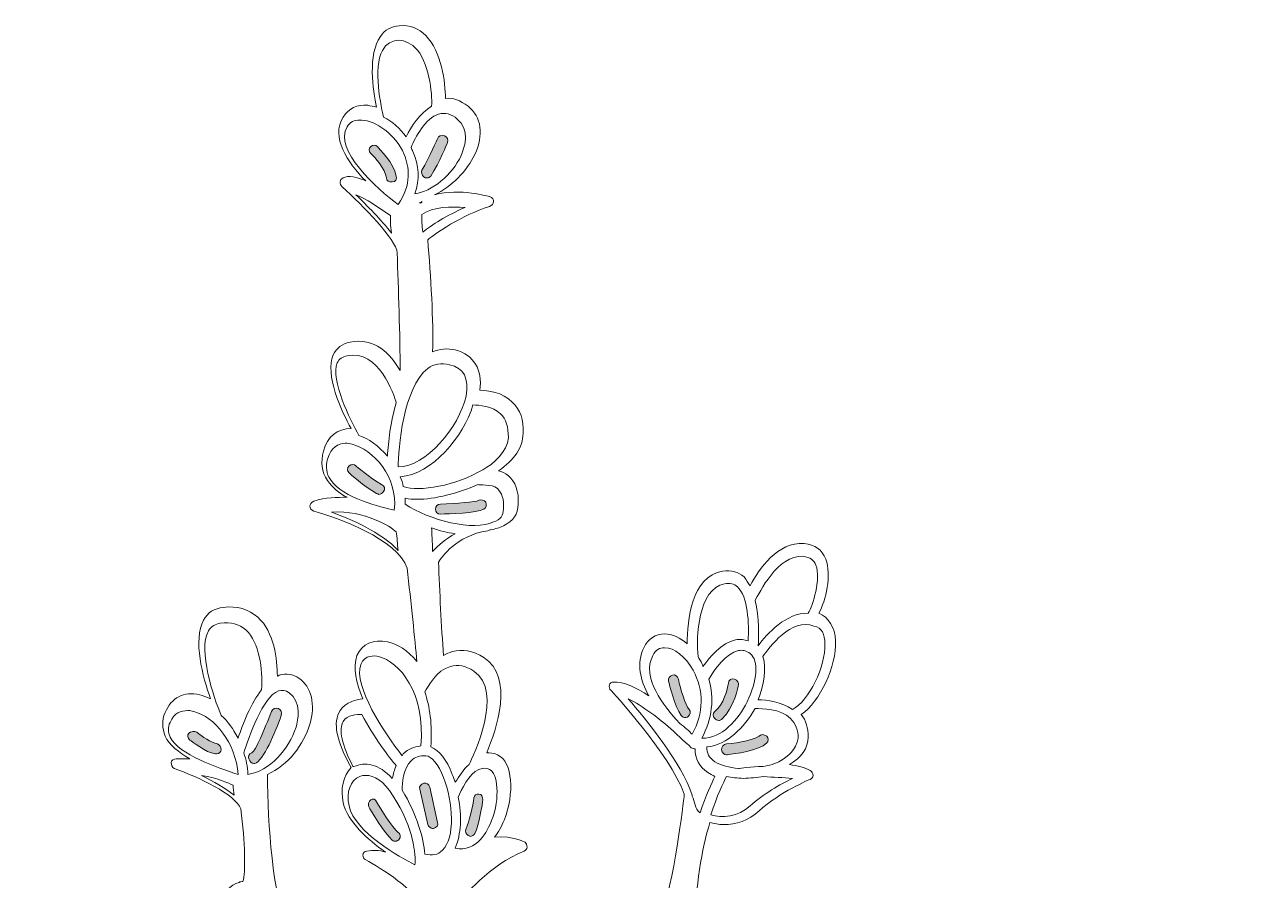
# Model space of a CAD drawing. Extents: x 162 to 335, y -490 to -24.
# Drawn here: x 162 to 334.8, y -143.6 to -23.9 of the extents above; entities that cross this region are included whole.
import ezdxf

# ---------------------------------------------------------------- set-up
doc = ezdxf.new("R2010")
doc.units = 0
doc.header["$MEASUREMENT"] = 0
doc.layers.add('Layer 1', color=7, linetype='Continuous')

# ---------------------------------------------------------------- blocks, each defined once
blk = doc.blocks.new('block 2')
at = {"layer": 'Layer 1', "true_color": 0x444445}
h = blk.add_hatch(color=49, dxfattribs=at)
h.dxf.hatch_style = 2
edge = h.paths.add_edge_path()
edge.add_spline(control_points=[(217.78, -45.23), (217.92, -45.37), (218.06, -45.37), (218.2, -45.37), (218.47, -45.37), (218.61, -45.23), (218.75, -45.1), (219.98, -43.17), (221.08, -40.56), (221.08, -40.42), (221.22, -40.01), (221.08, -39.6), (220.67, -39.46), (220.26, -39.32), (219.85, -39.46), (219.71, -39.87), (219.71, -39.87), (218.61, -42.48), (217.51, -44.27), (217.37, -44.55), (217.51, -44.96), (217.78, -45.23)], knot_values=[0, 0, 0, 0, 1, 1, 1, 2, 2, 2, 3, 3, 3, 4, 4, 4, 5, 5, 5, 6, 6, 6, 7, 7, 7, 7], degree=3, periodic=1)
h = blk.add_hatch(color=49, dxfattribs=at)
h.dxf.hatch_style = 2
edge = h.paths.add_edge_path()
edge.add_spline(control_points=[(211.32, -40.97), (211.05, -40.7), (210.63, -40.7), (210.36, -40.97), (210.08, -41.25), (210.08, -41.66), (210.36, -41.93), (210.91, -42.48), (212.42, -44.13), (212.56, -45.37), (212.56, -45.78), (212.97, -45.92), (213.25, -45.92), (213.25, -45.92), (213.25, -45.92), (213.38, -45.92), (213.8, -45.92), (214.07, -45.51), (213.93, -45.1), (213.66, -43.31), (211.46, -41.25), (211.32, -40.97)], knot_values=[0, 0, 0, 0, 1, 1, 1, 2, 2, 2, 3, 3, 3, 4, 4, 4, 5, 5, 5, 6, 6, 6, 7, 7, 7, 7], degree=3, periodic=1)
h = blk.add_hatch(color=49, dxfattribs=at)
h.dxf.hatch_style = 2
edge = h.paths.add_edge_path()
edge.add_spline(control_points=[(211.87, -88.27), (210.22, -87.3), (208.3, -85.65), (208.3, -85.65), (208.02, -85.38), (207.61, -85.38), (207.33, -85.65), (207.06, -85.93), (207.06, -86.34), (207.33, -86.62), (207.47, -86.75), (209.4, -88.54), (211.18, -89.5), (211.32, -89.5), (211.46, -89.64), (211.46, -89.64), (211.73, -89.64), (212.01, -89.5), (212.15, -89.23), (212.42, -88.95), (212.28, -88.4), (211.87, -88.27)], knot_values=[0, 0, 0, 0, 1, 1, 1, 2, 2, 2, 3, 3, 3, 4, 4, 4, 5, 5, 5, 6, 6, 6, 7, 7, 7, 7], degree=3, periodic=1)
h = blk.add_hatch(color=49, dxfattribs=at)
h.dxf.hatch_style = 2
edge = h.paths.add_edge_path()
edge.add_spline(control_points=[(226.44, -90.74), (226.31, -90.47), (225.76, -90.33), (225.48, -90.47), (225.07, -90.74), (222.32, -90.88), (220.12, -91.02), (219.71, -91.02), (219.43, -91.29), (219.43, -91.7), (219.43, -92.12), (219.71, -92.39), (220.12, -92.39), (220.12, -92.39), (220.12, -92.39), (220.12, -92.39), (221.22, -92.39), (225.21, -92.25), (226.17, -91.7), (226.58, -91.57), (226.58, -91.02), (226.44, -90.74)], knot_values=[0, 0, 0, 0, 1, 1, 1, 2, 2, 2, 3, 3, 3, 4, 4, 4, 5, 5, 5, 6, 6, 6, 7, 7, 7, 7], degree=3, periodic=1)
h = blk.add_hatch(color=49, dxfattribs=at)
h.dxf.hatch_style = 2
edge = h.paths.add_edge_path()
edge.add_spline(control_points=[(254.35, -120.85), (254.49, -120.85), (254.63, -120.85), (254.77, -120.71), (255.04, -120.44), (255.18, -120.03), (254.9, -119.75), (254.35, -119.06), (253.67, -116.86), (253.39, -115.49), (253.25, -115.08), (252.98, -114.8), (252.57, -114.94), (252.15, -115.08), (251.88, -115.35), (252.02, -115.76), (252.15, -116.18), (252.84, -119.34), (253.8, -120.58), (253.94, -120.85), (254.22, -120.85), (254.35, -120.85)], knot_values=[0, 0, 0, 0, 1, 1, 1, 2, 2, 2, 3, 3, 3, 4, 4, 4, 5, 5, 5, 6, 6, 6, 7, 7, 7, 7], degree=3, periodic=1)
h = blk.add_hatch(color=49, dxfattribs=at)
h.dxf.hatch_style = 2
edge = h.paths.add_edge_path()
edge.add_spline(control_points=[(261.23, -115.49), (260.82, -115.35), (260.4, -115.63), (260.4, -116.04), (260.27, -116.86), (259.72, -119.06), (258.48, -120.03), (258.2, -120.3), (258.2, -120.71), (258.48, -120.99), (258.62, -121.13), (258.75, -121.26), (259.03, -121.26), (259.17, -121.26), (259.3, -121.26), (259.44, -121.13), (261.23, -119.48), (261.78, -116.45), (261.78, -116.31), (261.92, -116.04), (261.64, -115.63), (261.23, -115.49)], knot_values=[0, 0, 0, 0, 1, 1, 1, 2, 2, 2, 3, 3, 3, 4, 4, 4, 5, 5, 5, 6, 6, 6, 7, 7, 7, 7], degree=3, periodic=1)
h = blk.add_hatch(color=49, dxfattribs=at)
h.dxf.hatch_style = 2
edge = h.paths.add_edge_path()
edge.add_spline(control_points=[(194, -127.31), (194, -127.31), (194.14, -127.31), (194.14, -127.31), (195.37, -126.9), (197.02, -122.91), (197.85, -120.58), (197.99, -120.16), (197.85, -119.75), (197.44, -119.61), (197.02, -119.48), (196.61, -119.61), (196.47, -120.03), (195.51, -122.5), (194.27, -125.52), (193.72, -125.8), (193.31, -125.94), (193.17, -126.35), (193.31, -126.62), (193.45, -127.04), (193.72, -127.31), (194, -127.31)], knot_values=[0, 0, 0, 0, 1, 1, 1, 2, 2, 2, 3, 3, 3, 4, 4, 4, 5, 5, 5, 6, 6, 6, 7, 7, 7, 7], degree=3, periodic=1)
h = blk.add_hatch(color=49, dxfattribs=at)
h.dxf.hatch_style = 2
edge = h.paths.add_edge_path()
edge.add_spline(control_points=[(184.92, -123.05), (184.65, -123.32), (184.79, -123.74), (185.06, -124.01), (185.34, -124.15), (187.26, -125.8), (188.64, -125.94), (188.64, -125.94), (188.64, -125.94), (188.77, -125.94), (189.19, -125.94), (189.46, -125.66), (189.46, -125.39), (189.46, -124.97), (189.19, -124.7), (188.91, -124.56), (188.09, -124.42), (186.71, -123.46), (186.02, -122.91), (185.75, -122.77), (185.2, -122.77), (184.92, -123.05)], knot_values=[0, 0, 0, 0, 1, 1, 1, 2, 2, 2, 3, 3, 3, 4, 4, 4, 5, 5, 5, 6, 6, 6, 7, 7, 7, 7], degree=3, periodic=1)
h = blk.add_hatch(color=49, dxfattribs=at)
h.dxf.hatch_style = 2
edge = h.paths.add_edge_path()
edge.add_spline(control_points=[(264.67, -123.46), (264.25, -123.87), (261.92, -124.42), (260.13, -124.56), (259.72, -124.56), (259.44, -124.97), (259.44, -125.39), (259.44, -125.8), (259.85, -126.07), (260.13, -126.07), (260.13, -126.07), (260.13, -126.07), (260.27, -126.07), (261.23, -125.94), (264.67, -125.52), (265.77, -124.42), (266.04, -124.15), (266.04, -123.74), (265.77, -123.46), (265.35, -123.19), (264.94, -123.19), (264.67, -123.46)], knot_values=[0, 0, 0, 0, 1, 1, 1, 2, 2, 2, 3, 3, 3, 4, 4, 4, 5, 5, 5, 6, 6, 6, 7, 7, 7, 7], degree=3, periodic=1)
h = blk.add_hatch(color=49, dxfattribs=at)
h.dxf.hatch_style = 2
edge = h.paths.add_edge_path()
edge.add_spline(control_points=[(219.16, -136.39), (219.57, -136.25), (219.85, -135.97), (219.71, -135.56), (219.71, -135.56), (218.61, -130.61), (218.61, -130.61), (218.47, -130.2), (218.2, -129.92), (217.78, -130.06), (217.37, -130.2), (217.1, -130.47), (217.23, -130.89), (217.23, -130.89), (218.33, -135.84), (218.33, -135.84), (218.47, -136.11), (218.75, -136.39), (219.02, -136.39), (219.02, -136.39), (219.16, -136.39), (219.16, -136.39)], knot_values=[0, 0, 0, 0, 1, 1, 1, 2, 2, 2, 3, 3, 3, 4, 4, 4, 5, 5, 5, 6, 6, 6, 7, 7, 7, 7], degree=3, periodic=1)
h = blk.add_hatch(color=49, dxfattribs=at)
h.dxf.hatch_style = 2
edge = h.paths.add_edge_path()
edge.add_spline(control_points=[(210.36, -132.4), (210.08, -132.54), (209.95, -133.09), (210.08, -133.36), (210.36, -133.77), (212.28, -137.07), (213.38, -138.04), (213.52, -138.17), (213.66, -138.17), (213.8, -138.17), (214.07, -138.17), (214.21, -138.04), (214.35, -137.9), (214.62, -137.62), (214.48, -137.07), (214.21, -136.94), (213.38, -136.25), (211.73, -133.64), (211.18, -132.67), (211.05, -132.26), (210.63, -132.12), (210.36, -132.4)], knot_values=[0, 0, 0, 0, 1, 1, 1, 2, 2, 2, 3, 3, 3, 4, 4, 4, 5, 5, 5, 6, 6, 6, 7, 7, 7, 7], degree=3, periodic=1)
h = blk.add_hatch(color=49, dxfattribs=at)
h.dxf.hatch_style = 2
edge = h.paths.add_edge_path()
edge.add_spline(control_points=[(224.79, -132.12), (224.66, -133.09), (224.11, -135.56), (223.69, -136.39), (223.56, -136.8), (223.69, -137.21), (223.97, -137.35), (224.11, -137.35), (224.24, -137.49), (224.24, -137.49), (224.52, -137.49), (224.79, -137.35), (224.93, -137.07), (225.48, -135.97), (226.03, -132.81), (226.03, -132.4), (226.03, -131.99), (225.89, -131.57), (225.48, -131.57), (225.21, -131.57), (224.79, -131.71), (224.79, -132.12)], knot_values=[0, 0, 0, 0, 1, 1, 1, 2, 2, 2, 3, 3, 3, 4, 4, 4, 5, 5, 5, 6, 6, 6, 7, 7, 7, 7], degree=3, periodic=1)
at = {"layer": 'Layer 1', "lineweight": 0}
for points, knots in [([(333.55, -324.05), (333.55, -323.92), (333.55, -323.92), (333.55, -324.05), (333, -320.34), (332.31, -316.35), (331.35, -313.05), (331.35, -313.05), (331.35, -312.92), (331.35, -312.92), (330.8, -310.72), (330.11, -308.65), (329.42, -307.42), (328.32, -305.35), (326.95, -303.43), (325.3, -301.64), (325.3, -301.64), (325.3, -301.64), (325.3, -301.64), (323.65, -299.72), (321.45, -297.93), (318.83, -296.01), (318.83, -296.01), (318.83, -296.01), (318.83, -296.01), (317.18, -294.91), (315.4, -293.67), (313.34, -292.29), (306.19, -287.76), (297.8, -278.41), (295.32, -275.52), (313.34, -271.67), (323.65, -265.21), (325.85, -256.41), (325.85, -256.41), (325.98, -256.27), (325.98, -256.14), (325.98, -256), (325.98, -256), (325.98, -255.86), (326.26, -254.76), (326.4, -253.66), (326.4, -252.56), (326.4, -252.56), (326.4, -252.42), (326.4, -252.42), (326.4, -251.32), (326.12, -247.89), (323.78, -244.86), (323.78, -244.86), (323.78, -244.86), (323.78, -244.86), (321.58, -242.11), (317.6, -239.77), (310.45, -239.77), (309.07, -239.77), (307.56, -240.05), (306.05, -240.6), (305.77, -236.47), (303.99, -233.04), (301.37, -231.66), (298.9, -230.29), (295.87, -230.7), (292.99, -232.76), (285.7, -237.71), (284.6, -259.3), (284.6, -260.12), (284.6, -260.26), (284.6, -260.4), (284.74, -260.53), (282.13, -264.11), (280.06, -267.13), (279.1, -268.78), (278.96, -268.51), (278.69, -268.23), (278.55, -267.96), (279.38, -266.86), (280.75, -264.38), (278.83, -260.95), (279.24, -259.43), (280.89, -253.39), (276.35, -249.26), (275.94, -248.85), (274.7, -248.16), (270.16, -247.34), (270.99, -242.94), (272.09, -239.22), (273.19, -236.2), (276.21, -228.23), (278.41, -223.28), (280.48, -218.46), (283.09, -212.42), (285.43, -206.78), (289.14, -196.33), (295.74, -177.91), (296.84, -152.2), (296.84, -151.92), (296.84, -151.51), (296.56, -151.23), (296.29, -151.23), (295.87, -151.23), (295.6, -151.37), (295.46, -151.78), (295.46, -152.06), (289.14, -177.22), (281.44, -189.73), (280.89, -190.55), (280.48, -191.24), (280.06, -192.07), (279.51, -188.91), (278.41, -182.58), (278.41, -178.73), (278.28, -173.51), (279.1, -164.98), (279.1, -164.98), (279.1, -164.57), (278.96, -164.3), (278.55, -164.3), (278.28, -164.16), (277.86, -164.43), (277.73, -164.71), (277.73, -164.85), (271.68, -178.04), (270.03, -188.49), (268.52, -198.67), (268.38, -218.6), (268.38, -219.98), (269.34, -222.86), (266.59, -227.54), (265.77, -232.08), (265.22, -234.96), (264.67, -239.77), (264.25, -246.37), (260.13, -245.82), (255.32, -245.27), (249.54, -244.86), (249.54, -243.07), (249.54, -241.56), (249.54, -240.19), (256, -240.05), (262.05, -234.55), (263.02, -230.43), (263.43, -228.64), (262.74, -227.26), (261.09, -226.71), (260.4, -226.44), (259.72, -226.44), (259.17, -226.44), (259.99, -224.38), (261.23, -219.84), (259.72, -216.68), (259.03, -215.16), (257.65, -214.06), (255.87, -213.51), (254.9, -213.24), (253.94, -213.24), (253.12, -213.38), (253.39, -211.32), (252.98, -208.84), (251.88, -206.92), (250.64, -199.9), (251.05, -193.44), (251.6, -188.91), (252.15, -187.53), (257.65, -184.78), (264.12, -182.44), (264.39, -182.31), (264.67, -182.03), (264.53, -181.62), (264.39, -181.21), (264.12, -181.07), (263.84, -181.07), (263.15, -181.07), (262.47, -181.21), (261.92, -181.21), (264.25, -179.01), (266.32, -175.29), (265.9, -172.54), (265.63, -171.03), (264.67, -170.07), (263.15, -169.66), (262.33, -169.52), (261.5, -169.52), (260.54, -169.79), (260.95, -167.87), (261.37, -164.43), (260.27, -162.23), (259.72, -161.27), (258.89, -160.58), (257.79, -160.31), (257.65, -160.31), (257.52, -160.31), (257.38, -160.17), (257.38, -160.17), (257.38, -160.17), (257.38, -160.17), (257.65, -158.11), (258.34, -153.43), (256.28, -150.96), (256.14, -150.82), (255.87, -150.55), (255.73, -150.41), (255.73, -144.36), (256.69, -139.27), (257.79, -135.56), (258.34, -135.7), (259.03, -135.84), (259.72, -135.84), (261.37, -135.84), (263.29, -135.29), (264.67, -133.91), (267.55, -131.3), (271.81, -129.51), (271.81, -129.51), (272.09, -129.37), (272.23, -129.24), (272.23, -128.96), (272.23, -128.69), (272.09, -128.41), (271.81, -128.27), (271.13, -127.86), (270.03, -127.59), (268.93, -127.45), (270.58, -126.49), (271.54, -125.11), (271.54, -123.6), (271.54, -122.36), (271.26, -121.26), (270.58, -120.44), (273.19, -118.65), (275.53, -113.7), (275.39, -110.13), (275.25, -108.2), (274.43, -106.83), (273.05, -106.28), (273.05, -106.28), (273.05, -106.28), (273.05, -106.28), (274.01, -104.49), (274.84, -100.91), (274.01, -98.71), (273.46, -97.34), (272.5, -96.65), (270.99, -96.52), (267.28, -96.24), (264.67, -100.09), (263.43, -102.43), (263.15, -102.01), (262.88, -101.6), (262.6, -101.19), (261.78, -100.5), (260.82, -100.23), (259.58, -100.36), (255.18, -101.19), (254.63, -107.24), (254.63, -110.54), (253.67, -109.71), (252.57, -109.16), (251.47, -109.16), (251.47, -109.16), (251.47, -109.16), (251.47, -109.16), (250.23, -109.16), (249.13, -109.85), (248.58, -111.09), (247.48, -113.29), (248.03, -115.63), (249.27, -117.83), (247.48, -116.73), (245.69, -115.76), (244.32, -115.9), (244.04, -115.9), (243.77, -116.04), (243.77, -116.31), (243.63, -116.59), (243.77, -116.86), (243.91, -117), (244.04, -117.14), (252.15, -125.94), (254.22, -131.57), (254.08, -132.95), (252.84, -143.67), (250.78, -149.45), (250.78, -149.45), (250.78, -149.45), (250.78, -149.45), (250.09, -149.72), (249.4, -150.13), (248.99, -150.68), (246.79, -153.16), (247.07, -158.38), (247.34, -160.86), (246.65, -160.58), (245.83, -160.45), (245.01, -160.58), (243.91, -160.72), (242.94, -161.13), (242.12, -161.96), (240.88, -163.47), (240.61, -165.67), (240.61, -167.05), (239.64, -166.63), (238.68, -166.5), (237.72, -166.77), (236.34, -167.18), (235.52, -168.28), (235.24, -169.79), (234.69, -172.96), (236.48, -178.18), (240.19, -180.93), (240.33, -181.07), (240.61, -181.21), (240.74, -181.34), (239.37, -181.62), (238.27, -181.89), (238.27, -181.89), (237.99, -182.03), (237.72, -182.31), (237.72, -182.58), (237.72, -182.86), (237.99, -183.13), (238.27, -183.27), (240.88, -183.96), (244.18, -185.61), (246.79, -187.12), (247.2, -191.24), (247.34, -197.43), (245.42, -204.03), (245.14, -204.17), (244.87, -204.17), (244.59, -204.3), (243.08, -204.85), (242.12, -205.95), (241.57, -207.33), (240.74, -209.67), (241.29, -212.42), (241.98, -214.48), (241.71, -214.34), (241.43, -214.06), (241.16, -213.93), (239.23, -212.96), (237.17, -213.1), (235.38, -214.06), (230.98, -216.68), (232.77, -222.86), (234.01, -225.89), (233.46, -225.75), (232.77, -225.75), (232.22, -225.75), (231.12, -226.03), (230.43, -226.85), (230.43, -228.23), (230.29, -231.53), (233.87, -237.57), (237.86, -239.09), (239.09, -239.5), (240.19, -239.77), (241.16, -239.77), (241.84, -239.77), (242.39, -239.64), (242.94, -239.5), (243.08, -240.32), (243.22, -241.7), (243.36, -243.62), (237.17, -243.21), (231.26, -243.07), (225.48, -242.94), (225.21, -229.05), (225.07, -218.46), (224.93, -211.04), (227.68, -200.59), (237.58, -195.37), (237.58, -195.37), (237.86, -195.23), (237.99, -194.82), (237.86, -194.54), (237.72, -194.27), (237.44, -193.99), (237.03, -194.13), (234.56, -194.54), (232.63, -195.23), (230.84, -196.05), (231.94, -195.09), (233.04, -193.85), (234.01, -192.62), (236.21, -189.59), (236.89, -186.71), (235.93, -184.64), (234.28, -181.34), (231.94, -181.62), (230.71, -182.03), (229.74, -182.44), (228.64, -183.27), (227.96, -184.09), (227.82, -183.96), (227.82, -183.82), (227.68, -183.54), (229.33, -181.89), (230.43, -177.22), (230.02, -174.06), (229.74, -170.89), (228.23, -169.79), (227.13, -169.52), (226.17, -169.24), (225.21, -169.38), (224.38, -169.66), (223.56, -165.4), (222.87, -154.53), (222.46, -146.97), (223.28, -146.01), (226.99, -141.47), (231.81, -139.55), (232.08, -139.41), (232.22, -139.27), (232.22, -139), (232.22, -138.72), (232.08, -138.45), (231.94, -138.31), (231.81, -138.31), (230.43, -137.35), (227.68, -137.62), (228.23, -136.94), (228.64, -136.11), (229.06, -135.15), (230.43, -131.57), (230.29, -127.04), (228.09, -126.07), (227.54, -125.8), (226.99, -125.8), (226.58, -125.8), (227.96, -122.5), (230.43, -115.21), (226.17, -112.46), (224.66, -111.5), (223.14, -111.23), (221.77, -111.64), (221.36, -111.78), (220.95, -111.91), (220.53, -112.19), (220.26, -108.2), (219.98, -103.11), (219.85, -99.13), (220.26, -98.44), (222.32, -95.42), (226.72, -94.73), (226.86, -94.73), (226.99, -94.59), (227.13, -94.59), (227.82, -94.45), (228.37, -94.32), (228.92, -94.04), (230.29, -93.35), (230.98, -92.39), (230.98, -91.02), (231.12, -89.23), (230.57, -87.85), (229.61, -87.03), (229.19, -86.62), (228.64, -86.48), (228.23, -86.34), (230.43, -84.83), (231.67, -83.04), (231.67, -81.12), (231.81, -79.19), (231.26, -77.82), (230.16, -76.72), (228.78, -75.34), (226.72, -75.07), (225.62, -75.07), (226.03, -72.18), (224.79, -70.12), (222.18, -69.43), (221.08, -69.16), (219.98, -69.29), (219.02, -69.71), (219.16, -65.58), (218.75, -58.98), (218.33, -54.03), (219.3, -53.21), (223.01, -50.6), (226.99, -49.36), (227.27, -49.22), (227.54, -48.95), (227.54, -48.67), (227.54, -48.4), (227.41, -48.12), (226.99, -47.98), (226.86, -47.98), (222.87, -46.75), (219.3, -47.71), (221.63, -46.61), (223.83, -44.41), (224.93, -42.07), (226.17, -39.32), (225.89, -36.85), (223.97, -35.33), (222.87, -34.51), (221.91, -34.1), (220.81, -34.23), (220.81, -32.03), (220.26, -27.64), (218.06, -25.44), (217.1, -24.47), (215.86, -23.92), (214.35, -24.06), (213.25, -24.2), (212.28, -24.61), (211.73, -25.57), (209.95, -28.05), (210.63, -33.13), (211.18, -35.47), (210.77, -35.33), (210.36, -35.33), (209.95, -35.2), (208.43, -35.06), (207.33, -35.61), (206.51, -36.85), (204.72, -39.6), (207.06, -43.17), (209.67, -45.78), (208.43, -45.23), (207.2, -44.96), (206.51, -45.37), (206.23, -45.51), (206.1, -45.65), (206.1, -45.92), (206.1, -46.2), (206.1, -46.33), (206.37, -46.61), (209.26, -49.22), (213.93, -54.03), (214.07, -55.82), (214.21, -60.77), (214.48, -67.51), (214.48, -72.32), (213.11, -69.98), (210.91, -67.64), (207.47, -68.33), (206.37, -68.61), (205.55, -69.16), (205.13, -70.12), (203.9, -72.87), (206.23, -77.95), (207.61, -80.43), (205.68, -80.43), (204.31, -81.53), (203.76, -83.59), (203.35, -85.1), (203.48, -86.48), (204.31, -87.72), (205, -88.68), (205.96, -89.5), (207.06, -90.05), (205.68, -90.05), (204.03, -90.05), (202.38, -90.6), (202.11, -90.74), (201.83, -91.02), (201.83, -91.29), (201.83, -91.57), (202.11, -91.84), (202.38, -91.98), (205.55, -92.8), (214.21, -95.97), (215.45, -99.95), (216, -104.76), (216.55, -109.99), (216.82, -113.01), (215.58, -111.5), (214.07, -110.54), (212.7, -110.26), (210.77, -109.85), (209.12, -110.54), (208.43, -112.19), (207.88, -113.84), (208.3, -116.04), (209.26, -118.24), (208.3, -118.38), (206.92, -118.65), (206.1, -119.89), (205, -121.54), (205.55, -124.15), (207.61, -127.86), (206.51, -128.96), (206.1, -130.89), (206.51, -132.81), (207.2, -135.42), (209.81, -137.9), (212.42, -139.69), (211.6, -139.41), (210.63, -139.41), (209.81, -139.55), (209.53, -139.55), (209.26, -139.82), (209.26, -140.1), (209.26, -140.37), (209.4, -140.65), (209.67, -140.79), (211.73, -141.89), (216.96, -145.05), (217.65, -147.93), (218.47, -153.71), (219.3, -162.23), (218.88, -168.56), (218.2, -168.01), (217.37, -167.73), (216.41, -167.87), (215.31, -167.87), (214.35, -168.42), (213.66, -169.24), (211.6, -171.99), (212.28, -178.18), (212.7, -180.79), (212.56, -180.79), (212.42, -180.66), (212.28, -180.66), (211.32, -180.52), (210.5, -180.79), (209.67, -181.48), (208.71, -182.31), (208.57, -183.82), (208.98, -186.02), (209.95, -190.28), (213.93, -197.43), (218.06, -199.22), (218.2, -201.69), (218.88, -220.25), (219.71, -242.94), (214.07, -242.94), (208.98, -243.07), (204.03, -243.35), (203.62, -229.6), (203.48, -220.8), (203.62, -217.09), (206.78, -214.2), (211.87, -211.18), (214.21, -209.8), (214.48, -209.67), (214.62, -209.39), (214.48, -208.98), (214.48, -208.7), (214.21, -208.43), (213.8, -208.43), (213.66, -208.43), (211.87, -208.29), (208.71, -209.12), (210.22, -206.09), (212.7, -199.22), (208.16, -196.19), (207.2, -195.5), (206.1, -195.37), (205, -195.78), (204.31, -196.05), (203.76, -196.47), (203.07, -197.15), (202.93, -195.92), (202.66, -194.4), (202.11, -192.89), (202.11, -192.75), (202.11, -192.48), (202.11, -192.34), (200.32, -189.18), (199.5, -183.27), (199.09, -178.18), (199.22, -174.88), (205.68, -168.42), (208.16, -166.22), (208.43, -165.95), (208.43, -165.67), (208.3, -165.4), (208.16, -165.12), (207.88, -164.98), (207.61, -164.98), (206.23, -165.12), (205, -165.53), (203.9, -166.22), (205.82, -164.71), (207.33, -162.92), (208.02, -161.13), (208.85, -158.8), (208.43, -156.87), (206.92, -155.36), (206.37, -154.81), (205.68, -154.53), (204.86, -154.4), (205.68, -152.47), (206.65, -148.76), (204.17, -147.11), (203.48, -146.7), (202.8, -146.56), (201.97, -146.7), (200.73, -146.97), (199.64, -147.8), (198.54, -148.9), (196.75, -146.42), (195.92, -135.7), (195.92, -128.82), (198.81, -127.59), (201.01, -124.56), (201.83, -121.81), (202.66, -119.06), (202.11, -116.59), (200.32, -115.35), (199.5, -114.8), (198.54, -114.66), (197.57, -114.94), (197.44, -114.94), (197.44, -115.08), (197.3, -115.08), (197.3, -112.74), (196.89, -108.89), (194.55, -106.83), (193.31, -105.73), (191.66, -105.18), (189.74, -105.45), (188.5, -105.59), (187.54, -106.14), (186.99, -107.24), (185.47, -109.99), (186.85, -115.21), (187.95, -118.24), (187.4, -117.96), (186.85, -117.83), (186.44, -117.69), (184.24, -117.14), (182.45, -118.1), (181.62, -120.16), (181.07, -121.26), (181.21, -122.36), (181.62, -123.46), (182.17, -124.7), (183.55, -125.8), (185.06, -126.62), (184.51, -126.62), (183.82, -126.62), (183.14, -126.62), (182.86, -126.62), (182.45, -126.9), (182.45, -127.17), (182.45, -127.45), (182.59, -127.86), (182.86, -128), (186.16, -129.1), (191.52, -131.71), (192.21, -133.64), (192.76, -138.31), (192.9, -142.57), (192.49, -143.81), (192.35, -143.81), (192.07, -143.81), (191.94, -143.95), (190.84, -144.22), (189.46, -145.32), (188.77, -148.07), (188.64, -148.48), (188.64, -149.03), (188.64, -149.58), (187.26, -148.48), (185.06, -147.8), (182.72, -149.45), (181.35, -150.41), (180.8, -152.2), (181.07, -154.4), (181.49, -156.6), (182.72, -159.07), (184.65, -160.72), (182.31, -160.86), (180.94, -161.96), (180.66, -163.61), (180.52, -164.43), (180.8, -165.26), (181.35, -165.95), (181.49, -166.08), (181.76, -166.36), (181.9, -166.5), (181.9, -166.5), (181.76, -166.63), (181.76, -166.63), (181.62, -167.05), (181.9, -167.32), (182.17, -167.46), (186.99, -169.38), (194.55, -173.37), (195.1, -175.84), (195.51, -179.14), (195.65, -183.41), (194.82, -188.08), (194.55, -188.36), (194.27, -188.49), (194, -188.91), (192.49, -191.1), (193.04, -195.5), (193.72, -198.53), (193.04, -197.84), (192.21, -197.29), (191.39, -197.02), (189.46, -196.19), (187.54, -196.47), (186.16, -197.98), (182.86, -201.42), (186.85, -207.33), (189.32, -210.22), (184.51, -209.25), (181.49, -210.49), (181.35, -210.63), (181.07, -210.77), (180.94, -211.04), (180.94, -211.32), (180.94, -211.59), (181.07, -211.87), (181.35, -212), (181.35, -212), (184.65, -213.65), (190.7, -217.5), (193.45, -219.29), (195.65, -220.25), (197.3, -220.8), (197.71, -222.18), (199.64, -228.64), (200.18, -244.04), (184.24, -245.27), (175.58, -248.02), (174.75, -252.29), (174.75, -252.42), (174.06, -255.45), (175.44, -257.24), (174.34, -258.47), (172.14, -262.05), (173.93, -266.72), (173.65, -267.82), (172.69, -272.22), (175.03, -274.83), (172.41, -277.31), (161.96, -287.89), (161.96, -294.77), (161.96, -302.88), (163.06, -449.16), (165.26, -457), (165.4, -457.69), (165.68, -458.51), (165.81, -459.48), (167.6, -467.45), (170.76, -480.79), (201.28, -485.19), (208.43, -486.15), (221.08, -487.38), (234.83, -487.38), (254.35, -487.38), (276.08, -485.05), (286.94, -476.39), (291.2, -473.09), (293.67, -468.96), (294.09, -464.15), (296.15, -444.08), (293.67, -377.53), (292.02, -333.54), (291.34, -313.33), (290.65, -297.52), (290.79, -293.94), (291.2, -288.31), (283.5, -280.47), (280.48, -277.58), (282.13, -277.45), (283.78, -277.17), (285.29, -277.03), (285.98, -278.13), (288.45, -281.84), (291.2, -285.83), (291.2, -285.83), (291.2, -285.83), (291.2, -285.83), (293.54, -289.27), (296.15, -293.12), (298.07, -295.87), (303.02, -302.74), (305.77, -317.04), (305.77, -324.33), (305.77, -326.25), (305.77, -328.73), (305.64, -331.2), (305.5, -339.18), (305.22, -348.11), (306.46, -352.37), (307.42, -355.67), (308.52, -357.6), (309.9, -358.29), (310.31, -358.56), (310.86, -358.56), (311.27, -358.56), (311.82, -358.56), (312.24, -358.42), (312.65, -358.29), (314.85, -357.6), (315.4, -356.5), (315.53, -356.36), (315.67, -356.22), (315.67, -355.95), (315.53, -355.67), (315.53, -355.54), (312.1, -347.98), (312.79, -337.53), (312.92, -334.78), (313.34, -332.16), (313.61, -329.69), (313.89, -327.08), (314.3, -324.47), (314.44, -321.85), (314.44, -321.85), (314.44, -321.85), (314.44, -321.85), (314.44, -321.85), (314.44, -321.85), (314.44, -321.85), (314.71, -317.04), (314.44, -312.09), (312.51, -305.9), (311.69, -303.29), (310.31, -300.54), (308.52, -298.07), (308.8, -298.21), (309.07, -298.48), (309.35, -298.62), (312.24, -300.54), (315.81, -303.02), (319.93, -307.28), (326.81, -314.29), (327.08, -324.33), (327.22, -328.59), (327.22, -329.41), (327.22, -330.1), (327.36, -330.51), (327.63, -332.71), (330.25, -334.78), (332.17, -334.91), (332.31, -334.91), (332.45, -334.91), (332.45, -334.91), (333.55, -334.91), (334.37, -334.36), (334.78, -333.26), (334.51, -332.3), (334.23, -328.45), (333.55, -324.05)], [0, 0, 0, 0, 1, 1, 1, 2, 2, 2, 3, 3, 3, 4, 4, 4, 5, 5, 5, 6, 6, 6, 7, 7, 7, 8, 8, 8, 9, 9, 9, 10, 10, 10, 11, 11, 11, 12, 12, 12, 13, 13, 13, 14, 14, 14, 15, 15, 15, 16, 16, 16, 17, 17, 17, 18, 18, 18, 19, 19, 19, 20, 20, 20, 21, 21, 21, 22, 22, 22, 23, 23, 23, 24, 24, 24, 25, 25, 25, 26, 26, 26, 27, 27, 27, 28, 28, 28, 29, 29, 29, 30, 30, 30, 31, 31, 31, 32, 32, 32, 33, 33, 33, 34, 34, 34, 35, 35, 35, 36, 36, 36, 37, 37, 37, 38, 38, 38, 39, 39, 39, 40, 40, 40, 41, 41, 41, 42, 42, 42, 43, 43, 43, 44, 44, 44, 45, 45, 45, 46, 46, 46, 47, 47, 47, 48, 48, 48, 49, 49, 49, 50, 50, 50, 51, 51, 51, 52, 52, 52, 53, 53, 53, 54, 54, 54, 55, 55, 55, 56, 56, 56, 57, 57, 57, 58, 58, 58, 59, 59, 59, 60, 60, 60, 61, 61, 61, 62, 62, 62, 63, 63, 63, 64, 64, 64, 65, 65, 65, 66, 66, 66, 67, 67, 67, 68, 68, 68, 69, 69, 69, 70, 70, 70, 71, 71, 71, 72, 72, 72, 73, 73, 73, 74, 74, 74, 75, 75, 75, 76, 76, 76, 77, 77, 77, 78, 78, 78, 79, 79, 79, 80, 80, 80, 81, 81, 81, 82, 82, 82, 83, 83, 83, 84, 84, 84, 85, 85, 85, 86, 86, 86, 87, 87, 87, 88, 88, 88, 89, 89, 89, 90, 90, 90, 91, 91, 91, 92, 92, 92, 93, 93, 93, 94, 94, 94, 95, 95, 95, 96, 96, 96, 97, 97, 97, 98, 98, 98, 99, 99, 99, 100, 100, 100, 101, 101, 101, 102, 102, 102, 103, 103, 103, 104, 104, 104, 105, 105, 105, 106, 106, 106, 107, 107, 107, 108, 108, 108, 109, 109, 109, 110, 110, 110, 111, 111, 111, 112, 112, 112, 113, 113, 113, 114, 114, 114, 115, 115, 115, 116, 116, 116, 117, 117, 117, 118, 118, 118, 119, 119, 119, 120, 120, 120, 121, 121, 121, 122, 122, 122, 123, 123, 123, 124, 124, 124, 125, 125, 125, 126, 126, 126, 127, 127, 127, 128, 128, 128, 129, 129, 129, 130, 130, 130, 131, 131, 131, 132, 132, 132, 133, 133, 133, 134, 134, 134, 135, 135, 135, 136, 136, 136, 137, 137, 137, 138, 138, 138, 139, 139, 139, 140, 140, 140, 141, 141, 141, 142, 142, 142, 143, 143, 143, 144, 144, 144, 145, 145, 145, 146, 146, 146, 147, 147, 147, 148, 148, 148, 149, 149, 149, 150, 150, 150, 151, 151, 151, 152, 152, 152, 153, 153, 153, 154, 154, 154, 155, 155, 155, 156, 156, 156, 157, 157, 157, 158, 158, 158, 159, 159, 159, 160, 160, 160, 161, 161, 161, 162, 162, 162, 163, 163, 163, 164, 164, 164, 165, 165, 165, 166, 166, 166, 167, 167, 167, 168, 168, 168, 169, 169, 169, 170, 170, 170, 171, 171, 171, 172, 172, 172, 173, 173, 173, 174, 174, 174, 175, 175, 175, 176, 176, 176, 177, 177, 177, 178, 178, 178, 179, 179, 179, 180, 180, 180, 181, 181, 181, 182, 182, 182, 183, 183, 183, 184, 184, 184, 185, 185, 185, 186, 186, 186, 187, 187, 187, 188, 188, 188, 189, 189, 189, 190, 190, 190, 191, 191, 191, 192, 192, 192, 193, 193, 193, 194, 194, 194, 195, 195, 195, 196, 196, 196, 197, 197, 197, 198, 198, 198, 199, 199, 199, 200, 200, 200, 201, 201, 201, 202, 202, 202, 203, 203, 203, 204, 204, 204, 205, 205, 205, 206, 206, 206, 207, 207, 207, 208, 208, 208, 209, 209, 209, 210, 210, 210, 211, 211, 211, 212, 212, 212, 213, 213, 213, 214, 214, 214, 215, 215, 215, 216, 216, 216, 217, 217, 217, 218, 218, 218, 219, 219, 219, 220, 220, 220, 221, 221, 221, 222, 222, 222, 223, 223, 223, 224, 224, 224, 225, 225, 225, 226, 226, 226, 227, 227, 227, 228, 228, 228, 229, 229, 229, 230, 230, 230, 231, 231, 231, 232, 232, 232, 233, 233, 233, 234, 234, 234, 235, 235, 235, 236, 236, 236, 237, 237, 237, 238, 238, 238, 239, 239, 239, 240, 240, 240, 241, 241, 241, 242, 242, 242, 243, 243, 243, 244, 244, 244, 245, 245, 245, 246, 246, 246, 247, 247, 247, 248, 248, 248, 249, 249, 249, 250, 250, 250, 251, 251, 251, 252, 252, 252, 253, 253, 253, 254, 254, 254, 255, 255, 255, 256, 256, 256, 257, 257, 257, 258, 258, 258, 259, 259, 259, 260, 260, 260, 261, 261, 261, 262, 262, 262, 263, 263, 263, 264, 264, 264, 265, 265, 265, 266, 266, 266, 267, 267, 267, 268, 268, 268, 269, 269, 269, 270, 270, 270, 271, 271, 271, 272, 272, 272, 273, 273, 273, 274, 274, 274, 275, 275, 275, 276, 276, 276, 277, 277, 277, 278, 278, 278, 279, 279, 279, 280, 280, 280, 281, 281, 281, 282, 282, 282, 283, 283, 283, 284, 284, 284, 285, 285, 285, 286, 286, 286, 287, 287, 287, 288, 288, 288, 289, 289, 289, 290, 290, 290, 291, 291, 291, 292, 292, 292, 293, 293, 293, 294, 294, 294, 295, 295, 295, 296, 296, 296, 297, 297, 297, 298, 298, 298, 299, 299, 299, 300, 300, 300, 301, 301, 301, 302, 302, 302, 303, 303, 303, 304, 304, 304, 305, 305, 305, 306, 306, 306, 307, 307, 307, 308, 308, 308, 309, 309, 309, 310, 310, 310, 311, 311, 311, 312, 312, 312, 313, 313, 313, 314, 314, 314, 314]), ([(212.28, -27.09), (212.7, -26.54), (213.25, -26.26), (213.93, -26.12), (214.9, -25.99), (215.72, -26.4), (216.55, -27.09), (218.47, -29.01), (219.02, -33.55), (218.88, -35.33), (217.23, -36.3), (216, -38.22), (215.31, -39.6), (214.48, -38.5), (213.38, -37.4), (212.15, -36.85), (211.6, -34.51), (210.63, -29.15), (212.28, -27.09)], [0, 0, 0, 0, 1, 1, 1, 2, 2, 2, 3, 3, 3, 4, 4, 4, 5, 5, 5, 6, 6, 6, 6]), ([(222.46, -37.12), (224.24, -38.63), (223.56, -40.97), (223.01, -42.21), (221.77, -44.96), (218.88, -47.3), (216.55, -47.57), (217.23, -45.65), (217.1, -43.58), (216.27, -41.66), (216.13, -41.52), (216.13, -41.25), (216, -41.11), (216.55, -39.73), (218.06, -36.98), (219.85, -36.43), (220.81, -36.16), (221.63, -36.43), (222.46, -37.12)], [0, 0, 0, 0, 1, 1, 1, 2, 2, 2, 3, 3, 3, 4, 4, 4, 5, 5, 5, 6, 6, 6, 6]), ([(207.06, -38.22), (207.47, -37.53), (208.02, -37.26), (208.85, -37.26), (208.98, -37.26), (208.98, -37.26), (209.12, -37.26), (211.05, -37.4), (213.8, -39.18), (215.03, -42.07), (215.72, -43.72), (216.13, -46.33), (214.21, -49.08), (211.18, -46.88), (205.13, -41.38), (207.06, -38.22)], [0, 0, 0, 0, 1, 1, 1, 2, 2, 2, 3, 3, 3, 4, 4, 4, 5, 5, 5, 5]), ([(217.78, -45.23), (217.92, -45.37), (218.06, -45.37), (218.2, -45.37), (218.47, -45.37), (218.61, -45.23), (218.75, -45.1), (219.98, -43.17), (221.08, -40.56), (221.08, -40.42), (221.22, -40.01), (221.08, -39.6), (220.67, -39.46), (220.26, -39.32), (219.85, -39.46), (219.71, -39.87), (219.71, -39.87), (218.61, -42.48), (217.51, -44.27), (217.37, -44.55), (217.51, -44.96), (217.78, -45.23)], [0, 0, 0, 0, 1, 1, 1, 2, 2, 2, 3, 3, 3, 4, 4, 4, 5, 5, 5, 6, 6, 6, 7, 7, 7, 7]), ([(211.32, -40.97), (211.05, -40.7), (210.63, -40.7), (210.36, -40.97), (210.08, -41.25), (210.08, -41.66), (210.36, -41.93), (210.91, -42.48), (212.42, -44.13), (212.56, -45.37), (212.56, -45.78), (212.97, -45.92), (213.25, -45.92), (213.25, -45.92), (213.25, -45.92), (213.38, -45.92), (213.8, -45.92), (214.07, -45.51), (213.93, -45.1), (213.66, -43.31), (211.46, -41.25), (211.32, -40.97)], [0, 0, 0, 0, 1, 1, 1, 2, 2, 2, 3, 3, 3, 4, 4, 4, 5, 5, 5, 6, 6, 6, 7, 7, 7, 7]), ([(208.3, -47.71), (209.67, -48.26), (211.46, -49.5), (213.11, -50.6), (213.11, -51.15), (213.11, -51.97), (213.25, -53.07), (211.87, -51.28), (209.81, -49.22), (208.3, -47.71)], [0, 0, 0, 0, 1, 1, 1, 2, 2, 2, 3, 3, 3, 3]), ([(217.23, -48.81), (217.37, -48.81), (217.51, -48.81), (217.51, -48.67), (217.51, -48.81), (217.37, -48.95), (217.23, -48.81), (217.23, -48.95), (217.23, -48.95), (217.23, -48.81)], [0, 0, 0, 0, 1, 1, 1, 2, 2, 2, 3, 3, 3, 3]), ([(223.56, -49.5), (220.95, -50.6), (218.88, -51.97), (217.65, -52.93), (217.51, -51.97), (217.51, -51.15), (217.51, -50.46), (219.16, -49.36), (221.63, -49.36), (223.56, -49.5)], [0, 0, 0, 0, 1, 1, 1, 2, 2, 2, 3, 3, 3, 3]), ([(205.68, -71.22), (205.96, -70.67), (206.37, -70.39), (207.06, -70.26), (211.46, -69.29), (213.66, -75.75), (213.93, -76.85), (213.11, -79.47), (212.83, -82.35), (212.7, -84.28), (211.46, -82.9), (210.08, -81.8), (208.71, -81.39), (207.47, -79.19), (204.72, -73.69), (205.68, -71.22)], [0, 0, 0, 0, 1, 1, 1, 2, 2, 2, 3, 3, 3, 4, 4, 4, 5, 5, 5, 5]), ([(218.33, -72.04), (219.16, -71.36), (220.26, -71.22), (221.36, -71.49), (223.42, -71.91), (224.11, -73.42), (223.69, -75.89), (222.73, -80.29), (218.06, -85.79), (214.21, -85.79), (214.21, -85.79), (214.21, -85.79), (214.21, -85.79), (214.21, -83.32), (214.9, -74.66), (218.33, -72.04)], [0, 0, 0, 0, 1, 1, 1, 2, 2, 2, 3, 3, 3, 4, 4, 4, 5, 5, 5, 5]), ([(214.48, -87.17), (218.88, -86.89), (223.42, -81.53), (224.66, -77.13), (225.48, -77.13), (227.41, -77.27), (228.51, -78.37), (229.33, -79.05), (229.61, -80.29), (229.61, -81.67), (229.47, -83.73), (227.54, -85.38), (226.03, -86.2), (222.32, -88.4), (217.1, -89.37), (214.9, -88.54), (214.9, -88.13), (214.62, -87.58), (214.48, -87.17)], [0, 0, 0, 0, 1, 1, 1, 2, 2, 2, 3, 3, 3, 4, 4, 4, 5, 5, 5, 6, 6, 6, 6]), ([(204.72, -87.58), (204.17, -86.75), (204.03, -85.79), (204.31, -84.69), (204.86, -83.04), (205.82, -82.49), (206.78, -82.49), (207.06, -82.49), (207.47, -82.49), (207.75, -82.63), (210.63, -83.32), (214.21, -87.17), (213.66, -91.84), (211.87, -91.43), (206.51, -90.19), (204.72, -87.58)], [0, 0, 0, 0, 1, 1, 1, 2, 2, 2, 3, 3, 3, 4, 4, 4, 5, 5, 5, 5]), ([(211.87, -88.27), (210.22, -87.3), (208.3, -85.65), (208.3, -85.65), (208.02, -85.38), (207.61, -85.38), (207.33, -85.65), (207.06, -85.93), (207.06, -86.34), (207.33, -86.62), (207.47, -86.75), (209.4, -88.54), (211.18, -89.5), (211.32, -89.5), (211.46, -89.64), (211.46, -89.64), (211.73, -89.64), (212.01, -89.5), (212.15, -89.23), (212.42, -88.95), (212.28, -88.4), (211.87, -88.27)], [0, 0, 0, 0, 1, 1, 1, 2, 2, 2, 3, 3, 3, 4, 4, 4, 5, 5, 5, 6, 6, 6, 7, 7, 7, 7]), ([(215.17, -91.02), (215.17, -90.74), (215.17, -90.47), (215.17, -90.19), (215.72, -90.33), (216.27, -90.33), (216.82, -90.33), (219.3, -90.33), (222.6, -89.5), (225.34, -88.27), (225.48, -88.4), (227.27, -88.13), (228.09, -88.82), (228.64, -89.37), (229.06, -90.33), (228.92, -91.7), (228.92, -92.53), (228.51, -93.22), (227.54, -93.49), (224.79, -94.87), (218.47, -93.22), (215.17, -91.02)], [0, 0, 0, 0, 1, 1, 1, 2, 2, 2, 3, 3, 3, 4, 4, 4, 5, 5, 5, 6, 6, 6, 7, 7, 7, 7]), ([(226.44, -90.74), (226.31, -90.47), (225.76, -90.33), (225.48, -90.47), (225.07, -90.74), (222.32, -90.88), (220.12, -91.02), (219.71, -91.02), (219.43, -91.29), (219.43, -91.7), (219.43, -92.12), (219.71, -92.39), (220.12, -92.39), (220.12, -92.39), (220.12, -92.39), (220.12, -92.39), (221.22, -92.39), (225.21, -92.25), (226.17, -91.7), (226.58, -91.57), (226.58, -91.02), (226.44, -90.74)], [0, 0, 0, 0, 1, 1, 1, 2, 2, 2, 3, 3, 3, 4, 4, 4, 5, 5, 5, 6, 6, 6, 7, 7, 7, 7]), ([(204.86, -92.12), (209.67, -91.84), (213.11, -94.18), (213.93, -94.87), (214.07, -95.69), (214.07, -96.52), (214.21, -97.48), (211.87, -95), (207.61, -93.08), (204.86, -92.12)], [0, 0, 0, 0, 1, 1, 1, 2, 2, 2, 3, 3, 3, 3]), ([(219.02, -97.62), (219.02, -96.24), (218.88, -95.14), (218.88, -94.32), (219.98, -94.73), (221.08, -95), (222.18, -95.14), (220.81, -95.83), (219.85, -96.79), (219.02, -97.62)], [0, 0, 0, 0, 1, 1, 1, 2, 2, 2, 3, 3, 3, 3]), ([(270.85, -98.3), (271.81, -98.44), (272.36, -98.85), (272.64, -99.54), (273.33, -101.46), (272.23, -105.18), (271.54, -106.28), (268.52, -106.14), (265.77, -109.16), (264.53, -110.81), (264.67, -109.71), (264.67, -106.83), (264.12, -104.49), (264.67, -103.53), (267.28, -98.03), (270.85, -98.3)], [0, 0, 0, 0, 1, 1, 1, 2, 2, 2, 3, 3, 3, 4, 4, 4, 5, 5, 5, 5]), ([(259.85, -102.15), (260.54, -102.01), (261.23, -102.15), (261.64, -102.56), (263.15, -103.94), (263.29, -107.79), (263.15, -110.13), (262.6, -109.99), (262.05, -109.85), (261.37, -109.99), (259.44, -110.4), (257.79, -112.46), (256.83, -113.7), (256.83, -113.56), (256.69, -113.43), (256.69, -113.29), (256.55, -113.01), (256.28, -112.6), (256.14, -112.33), (255.87, -109.71), (256.14, -102.84), (259.85, -102.15)], [0, 0, 0, 0, 1, 1, 1, 2, 2, 2, 3, 3, 3, 4, 4, 4, 5, 5, 5, 6, 6, 6, 7, 7, 7, 7]), ([(273.88, -110.54), (274.01, -113.7), (271.68, -118.51), (269.34, -119.75), (267.83, -118.65), (265.77, -118.38), (264.53, -118.38), (265.35, -116.31), (265.77, -113.98), (265.22, -112.33), (266.04, -111.09), (269.2, -106.83), (272.36, -108.06), (273.46, -108.34), (273.88, -109.16), (273.88, -110.54)], [0, 0, 0, 0, 1, 1, 1, 2, 2, 2, 3, 3, 3, 4, 4, 4, 5, 5, 5, 5]), ([(191.8, -123.74), (191.11, -122.5), (190.42, -121.4), (189.46, -120.58), (188.36, -118.1), (186.16, -111.36), (187.67, -108.75), (188.09, -108.06), (188.64, -107.79), (189.32, -107.65), (190.84, -107.51), (191.94, -107.79), (192.9, -108.61), (194.82, -110.4), (195.24, -113.98), (195.1, -117), (193.59, -118.79), (192.49, -121.81), (191.8, -123.74)], [0, 0, 0, 0, 1, 1, 1, 2, 2, 2, 3, 3, 3, 4, 4, 4, 5, 5, 5, 6, 6, 6, 6]), ([(208.98, -113.43), (209.53, -112.05), (210.91, -112.19), (211.46, -112.33), (214.35, -113.01), (218.06, -117.41), (217.37, -124.84), (216.41, -124.97), (215.58, -125.25), (214.9, -125.94), (214.9, -125.94), (214.76, -126.07), (214.76, -126.21), (212.28, -123.05), (207.88, -116.45), (208.98, -113.43)], [0, 0, 0, 0, 1, 1, 1, 2, 2, 2, 3, 3, 3, 4, 4, 4, 5, 5, 5, 5]), ([(249.82, -112.19), (250.23, -111.36), (250.78, -111.09), (251.47, -111.09), (251.47, -111.09), (251.47, -111.09), (251.47, -111.09), (252.84, -111.09), (254.35, -112.33), (255.45, -114.25), (256.97, -117), (256.97, -120.3), (255.32, -123.19), (254.9, -122.77), (254.35, -122.22), (253.53, -121.67), (251.33, -119.2), (248.17, -115.21), (249.82, -112.19)], [0, 0, 0, 0, 1, 1, 1, 2, 2, 2, 3, 3, 3, 4, 4, 4, 5, 5, 5, 6, 6, 6, 6]), ([(263.02, -118.65), (261.78, -121.13), (259.44, -123.87), (256.69, -123.74), (258.07, -121.13), (258.48, -118.1), (257.65, -115.49), (258.34, -114.25), (260.13, -111.78), (261.78, -111.5), (262.33, -111.36), (262.88, -111.5), (263.43, -111.91), (264.67, -112.88), (264.39, -115.76), (263.02, -118.65)], [0, 0, 0, 0, 1, 1, 1, 2, 2, 2, 3, 3, 3, 4, 4, 4, 5, 5, 5, 5]), ([(221.5, -113.7), (222.6, -113.43), (223.56, -113.56), (224.79, -114.39), (229.06, -117.14), (224.66, -126.35), (224.11, -127.45), (223.28, -128.14), (222.73, -129.1), (222.18, -129.92), (222.05, -129.51), (221.91, -129.24), (221.77, -128.82), (220.95, -126.76), (219.98, -125.39), (218.75, -124.97), (219.02, -121.81), (218.61, -119.34), (217.92, -117.28), (218.33, -116.59), (219.57, -114.25), (221.5, -113.7)], [0, 0, 0, 0, 1, 1, 1, 2, 2, 2, 3, 3, 3, 4, 4, 4, 5, 5, 5, 6, 6, 6, 7, 7, 7, 7]), ([(254.35, -120.85), (254.49, -120.85), (254.63, -120.85), (254.77, -120.71), (255.04, -120.44), (255.18, -120.03), (254.9, -119.75), (254.35, -119.06), (253.67, -116.86), (253.39, -115.49), (253.25, -115.08), (252.98, -114.8), (252.57, -114.94), (252.15, -115.08), (251.88, -115.35), (252.02, -115.76), (252.15, -116.18), (252.84, -119.34), (253.8, -120.58), (253.94, -120.85), (254.22, -120.85), (254.35, -120.85)], [0, 0, 0, 0, 1, 1, 1, 2, 2, 2, 3, 3, 3, 4, 4, 4, 5, 5, 5, 6, 6, 6, 7, 7, 7, 7]), ([(261.23, -115.49), (260.82, -115.35), (260.4, -115.63), (260.4, -116.04), (260.27, -116.86), (259.72, -119.06), (258.48, -120.03), (258.2, -120.3), (258.2, -120.71), (258.48, -120.99), (258.62, -121.13), (258.75, -121.26), (259.03, -121.26), (259.17, -121.26), (259.3, -121.26), (259.44, -121.13), (261.23, -119.48), (261.78, -116.45), (261.78, -116.31), (261.92, -116.04), (261.64, -115.63), (261.23, -115.49)], [0, 0, 0, 0, 1, 1, 1, 2, 2, 2, 3, 3, 3, 4, 4, 4, 5, 5, 5, 6, 6, 6, 7, 7, 7, 7]), ([(197.44, -117.14), (197.99, -117), (198.4, -117), (198.95, -117.41), (200.73, -118.65), (200.18, -121.26), (199.91, -122.22), (198.95, -125.25), (196.2, -128.41), (193.17, -128.82), (193.17, -127.72), (192.9, -126.76), (192.62, -125.8), (193.31, -123.6), (195.24, -117.96), (197.44, -117.14)], [0, 0, 0, 0, 1, 1, 1, 2, 2, 2, 3, 3, 3, 4, 4, 4, 5, 5, 5, 5]), ([(246.38, -118.24), (248.3, -119.2), (250.78, -120.99), (252.7, -122.77), (253.94, -124.01), (255.04, -124.84), (255.04, -124.97), (255.04, -124.97), (255.04, -124.97), (255.04, -124.97), (255.04, -124.97), (255.18, -124.97), (255.18, -125.11), (255.18, -125.11), (255.18, -125.11), (255.18, -125.11), (255.18, -125.11), (255.18, -125.11), (255.18, -125.11), (255.32, -125.11), (255.59, -125.25), (255.73, -125.25), (255.73, -126.62), (256.28, -127.72), (257.52, -128.55), (257.79, -128.69), (258.2, -128.96), (258.48, -129.1), (258.07, -130.06), (257.24, -131.71), (256.42, -134.19), (256, -133.91), (255.87, -133.5), (255.73, -133.09), (255.59, -132.67), (255.59, -132.26), (255.32, -131.85), (255.32, -131.85), (255.32, -131.85), (255.32, -131.71), (253.8, -127.17), (248.85, -121.13), (246.38, -118.24)], [0, 0, 0, 0, 1, 1, 1, 2, 2, 2, 3, 3, 3, 4, 4, 4, 5, 5, 5, 6, 6, 6, 7, 7, 7, 8, 8, 8, 9, 9, 9, 10, 10, 10, 11, 11, 11, 12, 12, 12, 13, 13, 13, 14, 14, 14, 14]), ([(182.31, -123.6), (182.04, -122.91), (181.9, -122.22), (182.31, -121.54), (182.86, -120.16), (183.82, -119.89), (184.79, -119.89), (185.06, -119.89), (185.34, -119.89), (185.61, -120.03), (188.5, -120.71), (191.52, -124.42), (191.8, -128.82), (188.91, -127.86), (183.55, -126.07), (182.31, -123.6)], [0, 0, 0, 0, 1, 1, 1, 2, 2, 2, 3, 3, 3, 4, 4, 4, 5, 5, 5, 5]), ([(194, -127.31), (194, -127.31), (194.14, -127.31), (194.14, -127.31), (195.37, -126.9), (197.02, -122.91), (197.85, -120.58), (197.99, -120.16), (197.85, -119.75), (197.44, -119.61), (197.02, -119.48), (196.61, -119.61), (196.47, -120.03), (195.51, -122.5), (194.27, -125.52), (193.72, -125.8), (193.31, -125.94), (193.17, -126.35), (193.31, -126.62), (193.45, -127.04), (193.72, -127.31), (194, -127.31)], [0, 0, 0, 0, 1, 1, 1, 2, 2, 2, 3, 3, 3, 4, 4, 4, 5, 5, 5, 6, 6, 6, 7, 7, 7, 7]), ([(206.51, -121.4), (207.06, -120.44), (208.43, -120.44), (209.12, -120.44), (210.77, -123.6), (212.97, -126.49), (213.93, -127.59), (213.66, -128.14), (213.52, -128.82), (213.38, -129.37), (211.46, -127.31), (209.53, -127.04), (208.02, -127.72), (208.02, -127.72), (208.02, -127.72), (207.88, -127.72), (206.37, -124.7), (205.82, -122.5), (206.51, -121.4)], [0, 0, 0, 0, 1, 1, 1, 2, 2, 2, 3, 3, 3, 4, 4, 4, 5, 5, 5, 6, 6, 6, 6]), ([(267.69, -126.9), (267, -127.31), (266.04, -127.59), (265.22, -127.72), (263.57, -127.72), (262.05, -128), (261.78, -128), (260.54, -127.86), (259.3, -127.59), (258.48, -127.04), (257.65, -126.49), (257.38, -125.8), (257.38, -124.97), (260.27, -124.7), (262.6, -122.22), (264.12, -119.61), (265.08, -119.61), (267.69, -119.61), (269.06, -120.99), (269.75, -121.67), (270.16, -122.64), (270.16, -123.74), (269.89, -125.39), (268.65, -126.35), (267.69, -126.9)], [0, 0, 0, 0, 1, 1, 1, 2, 2, 2, 3, 3, 3, 4, 4, 4, 5, 5, 5, 6, 6, 6, 7, 7, 7, 8, 8, 8, 8]), ([(184.92, -123.05), (184.65, -123.32), (184.79, -123.74), (185.06, -124.01), (185.34, -124.15), (187.26, -125.8), (188.64, -125.94), (188.64, -125.94), (188.64, -125.94), (188.77, -125.94), (189.19, -125.94), (189.46, -125.66), (189.46, -125.39), (189.46, -124.97), (189.19, -124.7), (188.91, -124.56), (188.09, -124.42), (186.71, -123.46), (186.02, -122.91), (185.75, -122.77), (185.2, -122.77), (184.92, -123.05)], [0, 0, 0, 0, 1, 1, 1, 2, 2, 2, 3, 3, 3, 4, 4, 4, 5, 5, 5, 6, 6, 6, 7, 7, 7, 7]), ([(264.67, -123.46), (264.25, -123.87), (261.92, -124.42), (260.13, -124.56), (259.72, -124.56), (259.44, -124.97), (259.44, -125.39), (259.44, -125.8), (259.85, -126.07), (260.13, -126.07), (260.13, -126.07), (260.13, -126.07), (260.27, -126.07), (261.23, -125.94), (264.67, -125.52), (265.77, -124.42), (266.04, -124.15), (266.04, -123.74), (265.77, -123.46), (265.35, -123.19), (264.94, -123.19), (264.67, -123.46)], [0, 0, 0, 0, 1, 1, 1, 2, 2, 2, 3, 3, 3, 4, 4, 4, 5, 5, 5, 6, 6, 6, 7, 7, 7, 7]), ([(217.92, -139.96), (217.78, -137.76), (216.82, -134.46), (214.76, -131.02), (214.76, -130.06), (214.9, -128), (216, -126.9), (216.55, -126.35), (217.23, -126.21), (218.06, -126.21), (218.88, -126.21), (219.85, -127.45), (220.53, -129.24), (221.91, -132.67), (222.18, -137.76), (220.4, -139.41), (219.71, -140.1), (219.02, -140.24), (217.92, -139.96)], [0, 0, 0, 0, 1, 1, 1, 2, 2, 2, 3, 3, 3, 4, 4, 4, 5, 5, 5, 6, 6, 6, 6]), ([(226.99, -128.14), (228.09, -128.55), (228.51, -132.12), (227.27, -135.29), (226.72, -136.66), (225.21, -139.82), (222.18, -139.14), (223.01, -137.21), (223.14, -134.6), (222.6, -131.99), (223.01, -131.02), (224.11, -128.69), (225.48, -128.14), (226.17, -127.86), (226.58, -127.86), (226.99, -128.14)], [0, 0, 0, 0, 1, 1, 1, 2, 2, 2, 3, 3, 3, 4, 4, 4, 5, 5, 5, 5]), ([(186.71, -128.96), (189.05, -129.37), (190.56, -130.06), (191.11, -130.34), (191.11, -130.75), (191.25, -131.3), (191.25, -131.71), (190.01, -130.75), (188.36, -129.79), (186.71, -128.96)], [0, 0, 0, 0, 1, 1, 1, 2, 2, 2, 3, 3, 3, 3]), ([(216.55, -141.47), (214.48, -140.37), (208.16, -136.94), (207.33, -133.22), (206.92, -131.3), (207.47, -129.65), (208.85, -129.1), (209.12, -128.96), (209.4, -128.96), (209.67, -128.96), (210.77, -128.96), (212.15, -129.65), (213.52, -131.85), (216.41, -136.39), (216.68, -140.1), (216.55, -141.47)], [0, 0, 0, 0, 1, 1, 1, 2, 2, 2, 3, 3, 3, 4, 4, 4, 5, 5, 5, 5]), ([(269.34, -129.37), (267.69, -130.2), (265.22, -131.57), (263.43, -133.22), (261.78, -134.74), (259.44, -135.01), (257.93, -134.46), (258.75, -131.85), (259.72, -129.92), (260.13, -129.1), (260.82, -129.24), (261.64, -129.37), (262.47, -129.37), (263.43, -129.37), (264.39, -129.24), (265.35, -129.1), (266.59, -129.24), (268.1, -129.24), (269.34, -129.37)], [0, 0, 0, 0, 1, 1, 1, 2, 2, 2, 3, 3, 3, 4, 4, 4, 5, 5, 5, 6, 6, 6, 6]), ([(219.16, -136.39), (219.57, -136.25), (219.85, -135.97), (219.71, -135.56), (219.71, -135.56), (218.61, -130.61), (218.61, -130.61), (218.47, -130.2), (218.2, -129.92), (217.78, -130.06), (217.37, -130.2), (217.1, -130.47), (217.23, -130.89), (217.23, -130.89), (218.33, -135.84), (218.33, -135.84), (218.47, -136.11), (218.75, -136.39), (219.02, -136.39), (219.02, -136.39), (219.16, -136.39), (219.16, -136.39)], [0, 0, 0, 0, 1, 1, 1, 2, 2, 2, 3, 3, 3, 4, 4, 4, 5, 5, 5, 6, 6, 6, 7, 7, 7, 7]), ([(210.36, -132.4), (210.08, -132.54), (209.95, -133.09), (210.08, -133.36), (210.36, -133.77), (212.28, -137.07), (213.38, -138.04), (213.52, -138.17), (213.66, -138.17), (213.8, -138.17), (214.07, -138.17), (214.21, -138.04), (214.35, -137.9), (214.62, -137.62), (214.48, -137.07), (214.21, -136.94), (213.38, -136.25), (211.73, -133.64), (211.18, -132.67), (211.05, -132.26), (210.63, -132.12), (210.36, -132.4)], [0, 0, 0, 0, 1, 1, 1, 2, 2, 2, 3, 3, 3, 4, 4, 4, 5, 5, 5, 6, 6, 6, 7, 7, 7, 7]), ([(224.79, -132.12), (224.66, -133.09), (224.11, -135.56), (223.69, -136.39), (223.56, -136.8), (223.69, -137.21), (223.97, -137.35), (224.11, -137.35), (224.24, -137.49), (224.24, -137.49), (224.52, -137.49), (224.79, -137.35), (224.93, -137.07), (225.48, -135.97), (226.03, -132.81), (226.03, -132.4), (226.03, -131.99), (225.89, -131.57), (225.48, -131.57), (225.21, -131.57), (224.79, -131.71), (224.79, -132.12)], [0, 0, 0, 0, 1, 1, 1, 2, 2, 2, 3, 3, 3, 4, 4, 4, 5, 5, 5, 6, 6, 6, 7, 7, 7, 7])]:
    blk.add_open_spline(points, degree=3, knots=knots, dxfattribs=at)

msp = doc.modelspace()

# ---------------------------------------------------------------- block references
at = {"layer": 'Layer 1'}
msp.add_blockref('block 2', (0, 0), dxfattribs=at)

doc.saveas('drawing.dxf')
